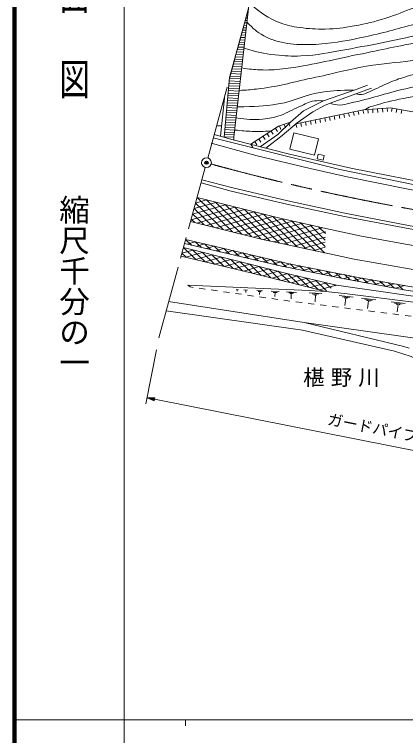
# Model space of a CAD drawing. Units: millimetres, scale not verified. Extents: x 40000 to 680000, y 20000 to 380000.
# Drawn here: x 40000 to 104066, y 202409 to 320500 of the extents above; entities that cross this region are included whole.
import ezdxf
from ezdxf.enums import TextEntityAlignment as Align

# ---------------------------------------------------------------- set-up
doc = ezdxf.new("R2010")
doc.units = ezdxf.units.MM
doc.header["$LTSCALE"] = 1000
doc.header["$PDMODE"] = 32
doc.header["$PDSIZE"] = 500
doc.linetypes.add('CHAIN', pattern=[18.5, 12, -1.5, 3.5, -1.5])
for name, color, linetype, lineweight in [('M-BGD', 7, 'Continuous', 13), ('M-BMK', 2, 'CHAIN', 13), ('M-BMK-OTRS', 5, 'Continuous', 13), ('M-BMK-SRVR', 3, 'Continuous', 13), ('M-STR-HTXT', 7, 'Continuous', 13), ('M-TTL', 2, 'Continuous', 140), ('M-TTL-BAND', 7, 'Continuous', 13)]:
    doc.layers.add(name, color=color, linetype=linetype, lineweight=lineweight)
doc.layers.add('M-OTRS', color=6, linetype='Continuous')
doc.styles.add('@ＭＳ ゴシック', font='')
doc.styles.add('ＭＳ ゴシック', font='')
doc.styles.get('@ＭＳ ゴシック').set_extended_font_data('@MS Gothic')
doc.styles.get('ＭＳ ゴシック').set_extended_font_data('MS Gothic')

msp = doc.modelspace()

# ---------------------------------------------------------------- linework, layer by layer
at = {"layer": 'M-BGD'}
for p, q in [((78011, 320303), (78191, 320295)), ((77688, 319116), (78055, 319100)), ((77795, 319512), (78100, 319498)), ((77903, 319907), (78146, 319896)), ((77365, 317929), (77918, 317905)), ((77473, 318325), (77964, 318303)), ((77580, 318721), (78009, 318701)), ((77042, 316743), (77782, 316710)), ((77150, 317138), (77827, 317108)), ((77257, 317534), (77873, 317506)), ((76720, 315556), (77645, 315514)), ((76827, 315952), (77691, 315913)), ((76935, 316347), (77736, 316311)), ((76397, 314369), (77509, 314319)), ((76504, 314765), (77554, 314718)), ((76612, 315160), (77600, 315116)), ((76074, 313183), (77373, 313124)), ((76182, 313578), (77418, 313523)), ((76289, 313974), (77464, 313921)), ((75751, 311996), (77236, 311929)), ((75859, 312392), (77282, 312328)), ((75966, 312787), (77327, 312726)), ((75429, 310809), (77100, 310734)), ((75536, 311205), (77145, 311132)), ((75644, 311600), (77191, 311531)), ((75199, 309618), (76963, 309539)), ((75237, 310017), (77009, 309937)), ((75321, 310414), (77054, 310336)), ((75087, 308422), (76827, 308344)), ((75124, 308821), (76873, 308742)), ((75162, 309220), (76918, 309141)), ((74479, 307317), (73744, 300554)), ((74974, 307226), (76691, 307149)), ((75012, 307625), (76736, 307547)), ((75049, 308023), (76782, 307946)), ((74862, 306030), (76554, 305954)), ((74899, 306429), (76600, 306352)), ((74937, 306827), (76645, 306751)), ((74750, 304834), (76418, 304759)), ((74787, 305232), (76463, 305157)), ((74824, 305631), (76509, 305555)), ((96299, 304683), (96421, 304096)), ((97082, 304846), (97204, 304259)), ((97878, 304920), (97926, 304322)), ((98675, 304984), (98723, 304386)), ((99473, 305048), (99521, 304450)), ((100270, 305112), (100318, 304514)), ((101068, 305176), (101116, 304577)), ((101862, 305171), (101753, 304581)), ((102648, 305026), (102540, 304436)), ((103435, 304882), (103327, 304291)), ((74637, 303638), (76281, 303564)), ((74675, 304036), (76327, 303962)), ((74712, 304435), (76372, 304360)), ((90816, 303542), (90938, 302955)), ((91599, 303705), (91722, 303118)), ((92383, 303868), (92505, 303281)), ((93166, 304031), (93288, 303444)), ((93949, 304194), (94071, 303607)), ((94732, 304357), (94854, 303770)), ((95515, 304520), (95638, 303933)), ((74525, 302441), (76145, 302369)), ((74562, 302840), (76191, 302767)), ((74600, 303239), (76236, 303165)), ((84185, 302493), (84377, 301924)), ((84944, 302748), (85135, 302179)), ((86117, 302564), (86239, 301977)), ((86900, 302727), (87022, 302140)), ((87683, 302890), (87805, 302303)), ((88466, 303053), (88589, 302466)), ((89250, 303216), (89372, 302629)), ((90033, 303379), (90155, 302792)), ((74412, 301245), (76009, 301173)), ((74450, 301644), (76054, 301572)), ((74487, 302043), (76100, 301970)), ((82065, 301407), (82392, 300903)), ((82737, 301842), (83063, 301338)), ((83427, 302237), (83618, 301669)), ((74375, 300846), (75963, 300775)), ((75918, 300377), (75922, 299935)), ((80051, 300102), (80377, 299598)), ((80722, 300537), (81049, 300033)), ((81394, 300972), (81720, 300468)), ((78708, 299232), (79034, 298729)), ((79379, 299667), (79706, 299164)), ((69169, 287793), (74563, 289339)), ((69414, 288696), (73010, 289726)), ((69660, 289598), (71458, 290113)), ((69666, 289620), (74167, 285272)), ((69905, 290501), (75714, 284890)), ((71458, 290113), (77260, 284508)), ((73010, 289726), (78807, 284127)), ((74563, 289339), (80354, 283745)), ((68923, 286890), (76115, 288952)), ((69426, 288739), (72621, 285653)), ((69875, 286331), (77667, 288564)), ((71435, 285946), (79220, 288177)), ((76115, 288952), (81846, 283416)), ((77667, 288564), (83336, 283089)), ((79220, 288177), (84825, 282763)), ((68947, 286977), (69527, 286417)), ((69187, 287858), (71074, 286035)), ((72995, 285561), (80772, 287790)), ((74556, 285176), (82325, 287403)), ((76116, 284791), (83908, 287024)), ((80772, 287790), (86315, 282436)), ((82325, 287403), (87804, 282110)), ((83856, 287036), (89294, 281783)), ((77676, 284406), (85533, 286658)), ((79237, 284021), (87159, 286291)), ((80816, 283641), (88784, 285925)), ((85358, 286697), (90783, 281457)), ((86860, 286359), (90875, 282480)), ((88362, 286020), (90921, 283548)), ((82462, 283281), (90410, 285559)), ((84107, 282920), (90978, 284889)), ((89864, 285682), (90966, 284617)), ((68042, 283650), (69010, 282741)), ((85752, 282560), (90942, 284047)), ((67677, 282307), (69688, 280366)), ((68330, 282901), (69600, 283284)), ((69600, 283284), (70569, 282374)), ((69886, 282535), (71158, 282919)), ((71158, 282919), (72128, 282007)), ((71441, 282169), (72715, 282554)), ((72715, 282554), (73688, 281640)), ((87398, 282199), (90906, 283204)), ((89043, 281838), (90870, 282362)), ((67431, 281404), (69229, 281920)), ((67437, 281426), (68155, 280734)), ((68068, 280754), (70782, 281534)), ((69229, 281920), (71220, 279999)), ((69648, 280376), (72335, 281147)), ((70782, 281534), (72753, 279631)), ((72335, 281147), (74286, 279264)), ((72997, 281803), (74273, 282188)), ((74273, 282188), (75247, 281274)), ((74553, 281437), (75831, 281823)), ((75831, 281823), (76806, 280907)), ((76108, 281071), (77388, 281457)), ((77388, 281457), (78365, 280540)), ((77664, 280705), (78946, 281092)), ((78946, 281092), (79925, 280173)), ((90689, 281478), (90834, 281519)), ((71228, 279997), (73887, 280761)), ((72808, 279618), (75440, 280374)), ((73887, 280761), (75819, 278897)), ((74388, 279240), (76993, 279988)), ((75440, 280374), (77352, 278529)), ((76993, 279988), (78887, 278160)), ((79220, 280339), (80504, 280726)), ((80504, 280726), (81484, 279806)), ((80775, 279973), (82062, 280361)), ((82062, 280361), (83043, 279439)), ((82331, 279607), (83619, 279996)), ((83619, 279996), (84557, 279114)), ((75968, 278861), (78545, 279601)), ((77547, 278482), (80098, 279215)), ((78545, 279601), (80439, 277773)), ((79120, 278102), (81650, 278828)), ((80098, 279215), (81992, 277387)), ((81650, 278828), (83545, 277000)), ((83908, 279247), (85189, 279634)), ((85169, 279638), (86050, 278810)), ((85560, 278910), (86864, 279304)), ((86648, 279346), (87543, 278505)), ((87212, 278573), (88538, 278973)), ((88127, 279055), (89036, 278201)), ((89606, 278763), (90529, 277896)), ((80673, 277715), (83203, 278442)), ((82225, 277329), (84759, 278056)), ((83203, 278442), (85097, 276614)), ((83778, 276942), (86347, 277680)), ((84753, 278058), (86650, 276227)), ((86280, 277696), (88202, 275841)), ((88864, 278236), (90213, 278643)), ((90516, 277899), (91888, 278313)), ((91085, 278472), (92022, 277592)), ((92167, 277562), (93563, 277983)), ((92564, 278180), (93515, 277287)), ((93821, 277226), (95238, 277653)), ((94043, 277889), (94974, 277014)), ((95522, 277597), (96426, 276748)), ((85331, 276556), (87935, 277304)), ((86883, 276169), (89524, 276927)), ((87807, 277334), (89755, 275454)), ((88436, 275783), (91112, 276551)), ((89334, 276972), (91136, 275234)), ((90861, 276610), (91860, 275647)), ((95544, 276910), (96928, 277328)), ((96989, 277317), (97878, 276482)), ((97266, 276594), (98682, 277022)), ((98424, 277067), (99330, 276216)), ((98989, 276278), (100437, 276716)), ((99859, 276816), (100782, 275950)), ((100711, 275963), (102192, 276410)), ((101294, 276566), (102234, 275684)), ((68383, 276178), (68791, 275876)), ((68791, 275876), (69278, 275806)), ((70268, 275664), (71258, 275521)), ((72248, 275379), (73237, 275237)), ((76317, 275434), (76701, 275418)), ((76509, 275426), (76498, 275170)), ((77596, 275379), (78188, 275353)), ((77892, 275366), (77875, 274972)), ((79719, 275286), (80649, 275242)), ((82060, 275176), (83353, 275115)), ((89989, 275396), (92700, 276175)), ((92388, 276249), (92584, 276059)), ((102433, 275647), (103946, 276104)), ((102729, 276316), (103686, 275417)), ((74227, 275094), (75217, 274952)), ((76207, 274810), (77197, 274667)), ((78187, 274525), (79176, 274383)), ((79946, 275151), (80411, 275129)), ((80178, 275140), (80155, 274644)), ((80166, 274240), (81156, 274098)), ((82375, 274988), (83022, 274958)), ((82698, 274973), (82666, 274283)), ((84551, 275058), (86175, 274982)), ((84952, 274931), (85764, 274893)), ((85150, 274813), (85556, 274794)), ((85353, 274804), (85312, 273938)), ((88266, 274884), (90349, 274780)), ((88780, 274719), (89821, 274667)), ((89033, 274567), (89554, 274541)), ((89294, 274554), (89238, 273443)), ((93169, 274492), (95466, 274225)), ((93726, 274272), (94874, 274139)), ((93995, 274085), (94569, 274019)), ((94282, 274052), (94140, 272827)), ((96857, 274046), (99168, 273761)), ((65262, 273488), (87440, 270027)), ((82146, 273955), (83136, 273813)), ((84127, 273685), (85120, 273560)), ((86112, 273435), (87104, 273310)), ((88096, 273185), (89088, 273060)), ((90080, 272935), (91073, 272810)), ((97416, 273821), (98571, 273678)), ((97686, 273631), (98263, 273560)), ((97974, 273596), (97823, 272363)), ((101720, 273447), (104018, 273163)), ((102276, 273223), (103424, 273081)), ((102544, 273034), (103118, 272963)), ((102831, 272999), (102680, 271773)), ((92065, 272685), (93057, 272560)), ((94049, 272435), (95041, 272310)), ((96033, 272185), (97025, 272060)), ((98018, 271935), (99010, 271810)), ((100003, 271691), (100996, 271572)), ((101988, 271453), (102981, 271334)), ((103974, 271215), (104967, 271096))]:
    msp.add_line(p, q, dxfattribs=at)
for points in [[(74337, 300448), (75918, 300377), (78323, 321452), (75249, 310149), (74332, 300386)], [(72574, 300314), (93318, 295112), (105570, 292573), (117004, 290513), (129291, 288756), (138205, 287744), (142146, 287264), (149586, 289528), (150829, 297145), (146035, 305970), (147722, 308189), (148663, 310071), (158908, 314306)], [(80244, 298844), (83157, 300851), (85216, 302839), (87365, 304739), (90596, 306328), (95976, 308228), (97840, 308921)], [(98462, 308406), (92336, 306168), (90916, 305654), (88856, 304570), (86317, 302733), (83867, 300673), (81163, 298613)], [(86117, 302564), (97166, 304863), (101605, 305219), (105848, 304437), (110500, 303239), (113696, 302511), (117887, 303470), (124066, 305556), (132429, 307953)], [(78708, 299232), (83263, 302182), (85216, 302839)], [(142040, 287952), (121965, 290391), (115431, 291457), (108186, 292744), (101493, 294076), (95101, 295327), (85069, 297627), (75818, 299962), (72719, 300847)], [(70562, 292917), (75518, 291585), (84605, 289424), (94081, 287423), (104763, 285374), (114072, 283815), (147516, 279378), (156523, 278154), (165127, 276950), (203788, 271834), (222631, 269335), (243025, 266611), (264583, 263694), (286851, 260804), (308637, 258154)], [(69905, 290501), (83226, 287178), (91001, 285426)], [(90831, 281446), (80439, 283724), (68841, 286586)], [(91001, 285426), (96589, 284240), (104039, 282886), (111151, 281700), (125375, 279838)], [(68042, 283650), (85020, 279667), (96596, 277385), (108866, 275246), (121224, 273479), (137328, 271455), (146756, 270177)], [(67677, 282307), (84594, 278096), (92761, 276160)], [(146756, 270177), (146685, 269608), (127065, 272201), (114228, 273896), (104089, 275343), (93773, 277234), (83546, 279321), (67868, 283010)], [(90831, 281446), (95657, 280430), (108103, 278229), (117247, 276959), (124359, 276112)], [(90986, 275148), (78716, 278202), (67304, 280938)], [(146437, 268179), (129018, 270434), (119111, 271597), (117015, 271899), (104942, 273452), (94501, 274740), (90986, 275148), (88322, 275281), (79462, 275699), (68383, 276178)], [(92761, 276160), (111067, 273559), (130865, 270869)], [(64840, 271940), (87192, 268807), (102263, 265336), (104984, 264510), (106242, 263897), (113269, 259748)], [(87440, 270027), (103781, 266104), (104632, 265868)], [(87440, 270027), (119526, 265527), (137306, 262902), (145095, 261378)]]:
    msp.add_lwpolyline(points, dxfattribs=at)
for points in [[(85758, 301090), (89797, 300114), (89152, 297444), (85112, 298420)], [(89771, 297606), (90738, 297384), (90562, 296617), (89595, 296839)]]:
    msp.add_lwpolyline(points, close=True, dxfattribs=at)
for points, knots in [([(78546, 322273), (80611, 320658), (81368, 319880), (83550, 319123), (84740, 318710), (85435, 318535), (86683, 318361), (88323, 318132), (89260, 318085), (90916, 318107), (92778, 318132), (93823, 318295), (95657, 318615), (97704, 318972), (98833, 319284), (100822, 319885), (102675, 320445), (103642, 320969), (105479, 321578), (106988, 322079), (107827, 322391), (109373, 322764), (110748, 323095), (111242, 323179), (112929, 323441)], [0, 0, 0, 0, 1, 1, 1, 2, 2, 2, 3, 3, 3, 4, 4, 4, 5, 5, 5, 6, 6, 6, 7, 7, 7, 8, 8, 8, 8]), ([(78071, 319246), (79223, 318135), (79611, 317656), (80841, 317006), (81509, 316653), (81888, 316438), (82619, 316244), (84237, 315814), (85178, 315606), (86852, 315567), (88440, 315530), (89336, 315570), (90916, 315736), (93787, 316038), (95376, 316396), (98197, 317006), (101568, 317735), (103400, 318382), (106749, 319208), (108431, 319623), (109409, 319718), (111067, 320224), (112618, 320697), (113161, 320916), (114961, 321663)], [0, 0, 0, 0, 1, 1, 1, 2, 2, 2, 3, 3, 3, 4, 4, 4, 5, 5, 5, 6, 6, 6, 7, 7, 7, 8, 8, 8, 8]), ([(77583, 314965), (79922, 314332), (80671, 314099), (82703, 313874), (84348, 313691), (85283, 313636), (86937, 313704), (89773, 313821), (91336, 314237), (94133, 314720), (99476, 315644), (102434, 316353), (107744, 317450), (109750, 317864), (110915, 317936), (112875, 318533), (114697, 319088), (115357, 319376), (117417, 320308)], [0, 0, 0, 0, 1, 1, 1, 2, 2, 2, 3, 3, 3, 4, 4, 4, 5, 5, 5, 6, 6, 6, 6]), ([(77214, 311732), (78619, 311519), (79057, 311467), (80248, 311418), (81703, 311359), (82526, 311419), (83973, 311588), (88828, 312152), (91469, 312987), (96265, 313925), (100353, 314725), (102617, 315310), (106723, 316012), (109963, 316566), (111932, 316206), (115046, 317260), (117289, 318019), (118195, 318446), (120549, 319800)], [0, 0, 0, 0, 1, 1, 1, 2, 2, 2, 3, 3, 3, 4, 4, 4, 5, 5, 5, 6, 6, 6, 6]), ([(76793, 308048), (78145, 308112), (78540, 308169), (79655, 308286), (83242, 308659), (85184, 309328), (88715, 310064), (92226, 310796), (94153, 311411), (97689, 312011), (100581, 312502), (102235, 312542), (105140, 312942), (107892, 313322), (109461, 313414), (112167, 314043), (113981, 314465), (114990, 314759), (116739, 315398), (119421, 316377), (120343, 317005), (123259, 318700)], [0, 0, 0, 0, 1, 1, 1, 2, 2, 2, 3, 3, 3, 4, 4, 4, 5, 5, 5, 6, 6, 6, 7, 7, 7, 7]), ([(95969, 307495), (96338, 307387), (96514, 307360), (96868, 307374), (97395, 307394), (97646, 307645), (98133, 307846), (99493, 308407), (100205, 308833), (101560, 309404), (102614, 309849), (103232, 310031), (104327, 310363), (106558, 311040), (107855, 311252), (110135, 311741), (111481, 312030), (112263, 312048), (113607, 312350), (115446, 312762), (116502, 312948), (118263, 313620), (120987, 314658), (122522, 315278), (125037, 316752), (125638, 317105), (125860, 317219), (126561, 317684)], [0, 0, 0, 0, 1, 1, 1, 2, 2, 2, 3, 3, 3, 4, 4, 4, 5, 5, 5, 6, 6, 6, 7, 7, 7, 8, 8, 8, 9, 9, 9, 9]), ([(91733, 305950), (92401, 305747), (92677, 305669), (93298, 305662), (93958, 305656), (94315, 305825), (94960, 305964), (98561, 306744), (100499, 307513), (104090, 308335), (108746, 309400), (111442, 309615), (116062, 310826), (119376, 311694), (121185, 312359), (124424, 313475), (126960, 314349), (127788, 314651), (130879, 315821)], [0, 0, 0, 0, 1, 1, 1, 2, 2, 2, 3, 3, 3, 4, 4, 4, 5, 5, 5, 6, 6, 6, 6]), ([(97433, 304885), (97481, 304928), (97501, 304939), (97546, 304972), (97948, 305269), (98233, 305353), (98712, 305496), (100655, 306078), (101756, 306382), (103749, 306759), (107706, 307507), (110021, 307382), (113945, 308286), (117270, 309051), (119075, 309711), (122327, 310741), (125269, 311672), (126932, 312174), (129778, 313366), (131485, 314080), (132072, 314333), (134096, 315313)], [0, 0, 0, 0, 1, 1, 1, 2, 2, 2, 3, 3, 3, 4, 4, 4, 5, 5, 5, 6, 6, 6, 7, 7, 7, 7]), ([(76487, 305368), (79589, 305400), (80610, 305432), (83210, 305844), (86092, 306301), (87537, 307384), (90430, 307769), (92416, 308033), (93196, 308086), (95550, 308078)], [0, 0, 0, 0, 1, 1, 1, 2, 2, 2, 3, 3, 3, 3]), ([(76269, 303544), (78253, 303315), (78962, 303172), (80671, 303375), (81811, 303511), (82468, 303585), (83550, 303968), (84820, 304416), (85439, 304891), (86683, 305407), (87630, 305800), (88118, 306232), (89138, 306338), (89704, 306397), (89963, 306406), (90596, 306328)], [0, 0, 0, 0, 1, 1, 1, 2, 2, 2, 3, 3, 3, 4, 4, 4, 5, 5, 5, 5]), ([(73929, 302256), (73714, 302244), (73646, 302238), (73466, 302253), (73328, 302265), (73277, 302273), (73116, 302305)], [0, 0, 0, 0, 1, 1, 1, 2, 2, 2, 2]), ([(76054, 301572), (77426, 301426), (77823, 301387), (78962, 301352), (80179, 301315), (80606, 301341), (82080, 301416)], [0, 0, 0, 0, 1, 1, 1, 2, 2, 2, 2])]:
    msp.add_open_spline(points, degree=3, knots=knots, dxfattribs=at)
at = {"layer": 'M-BMK'}
for p, q in [((71669, 296985), (82495, 336792)), ((63662, 267545), (71249, 295441))]:
    msp.add_line(p, q, dxfattribs=at)
msp.add_arc((168858, 648203), 365218, 254.65814, 261.85947, dxfattribs=at)
at = {"layer": 'M-BMK-OTRS'}
for points in [[(72205, 299396), (79740, 297364), (88461, 295247), (94472, 293892), (104463, 291860), (113691, 290167), (122073, 288812), (140336, 286483), (146520, 285747)], [(70694, 293402), (75752, 292094), (84757, 289959), (94123, 287939), (104805, 285891), (114283, 284213), (147557, 279895), (156565, 278671), (165169, 277467), (203906, 272270), (222742, 269762), (243066, 267128), (264821, 264259), (286919, 261380), (308679, 258671), (320701, 257316), (328829, 256554), (338227, 255962), (346609, 255623), (351859, 255538), (359733, 255538), (367610, 255678)]]:
    msp.add_lwpolyline(points, dxfattribs=at)
at = {"layer": 'M-BMK-SRVR'}
msp.add_circle((71459, 296213), 800, dxfattribs=at)
at = {"layer": 'M-OTRS'}
msp.add_point((71459, 296213), dxfattribs=at)
at = {"layer": 'M-STR-HTXT'}
for p, q in [((63273, 265583), (61523, 256755)), ((61717, 257736), (62992, 257738)), ((61717, 257736), (62895, 257248)), ((61717, 257736), (62943, 257493)), ((62934, 257444), (61953, 257638)), ((62953, 257542), (61972, 257737)), ((62188, 257541), (62924, 257395)), ((62227, 257737), (62963, 257591)), ((62914, 257346), (62424, 257443)), ((62973, 257640), (62482, 257737)), ((62737, 257738), (62982, 257689)), ((62895, 257248), (62992, 257738)), ((62943, 257493), (143297, 241561)), ((62659, 257345), (62905, 257297))]:
    msp.add_line(p, q, dxfattribs=at)
at = {"layer": 'M-TTL'}
msp.add_line((40000, 380000), (40000, 20000), dxfattribs=at)
at = {"layer": 'M-TTL-BAND'}
for p, q in [((58000, 370000), (58000, 20000)), ((40000, 205000), (579000, 205000)), ((68000, 205000), (68000, 204000))]:
    msp.add_line(p, q, dxfattribs=at)

# ---------------------------------------------------------------- texts
at = {"layer": 'M-BGD', "insert": (94056, 259473), "char_height": 2566, "attachment_point": 8, "style": 'ＭＳ ゴシック'}
msp.add_mtext('\\T1.29;椹野川', dxfattribs=at)
at = {"layer": 'M-STR-HTXT', "style": 'ＭＳ ゴシック'}
msp.add_text('ガードパイプ  L=81.0', height=1833, rotation=348.786, dxfattribs=at).set_placement((103298, 250419), align=Align.BOTTOM_CENTER)
at = {"layer": 'M-TTL-BAND', "style": '@ＭＳ ゴシック', "width": 1.4}
msp.add_text('平  面  図', height=3666, rotation=270, dxfattribs=at).set_placement((49777, 306475), align=Align.MIDDLE_RIGHT)
at = {"layer": 'M-TTL-BAND', "style": '@ＭＳ ゴシック'}
msp.add_text('縮尺千分の一', height=3666, rotation=270, dxfattribs=at).set_placement((49777, 261030), align=Align.MIDDLE_RIGHT)

doc.saveas('drawing.dxf')
